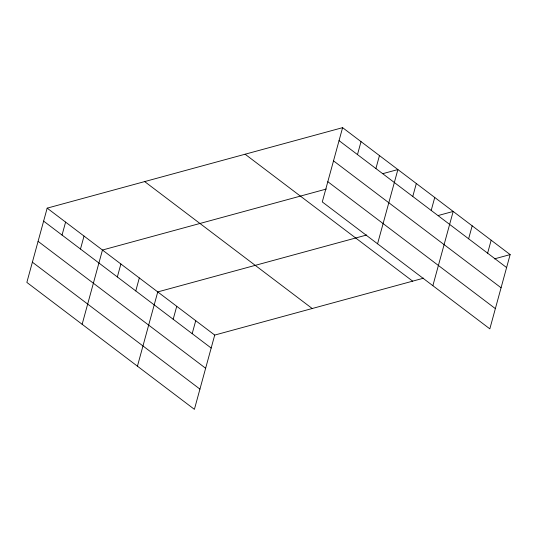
<?xml version="1.0" encoding="UTF-8"?>
<svg xmlns="http://www.w3.org/2000/svg" width="537" height="537" viewBox="0 0 537 537"><rect width="100%" height="100%" fill="white"/><g stroke="black" fill="none" stroke-linecap="round" stroke-linejoin="round"><path stroke-width="0.81" d="M342.599 127.658L322.281 201.925L489.831 328.852L510.15 254.592L342.599 127.658L47.169 208.148L26.85 282.408L194.401 409.342L214.719 335.075L423.666 278.153M62.05 235.078L65.595 222.11M80.483 249.04L84.027 236.072M82.141 324.294L102.46 250.034L326.342 189.037M117.341 276.964L120.892 263.996M135.774 290.926L139.318 277.958M137.432 366.18L157.75 291.92L366.697 234.998M173.189 319.273L176.74 306.305M192.179 333.658L195.73 320.69M357.481 154.589L361.032 141.62M375.913 168.551L379.458 155.589M377.571 243.811L397.89 169.551L382.955 173.619M412.772 196.475L416.323 183.513M431.204 210.437L434.748 197.475M432.869 285.697L453.181 211.437L438.246 215.505M468.626 238.79L472.171 225.822M487.616 253.175L491.16 240.207M494.423 258.874L510.15 254.592M339.048 140.627L506.606 267.56M333.517 160.858L501.068 287.785M327.818 181.694L495.369 308.627M245.107 154.22L412.658 281.153M144.661 181.587L312.212 308.52M47.169 208.148L214.719 335.075M43.618 221.11L211.169 348.043M38.087 241.341L205.637 368.268M32.381 262.184L199.939 389.11"/></g></svg>
